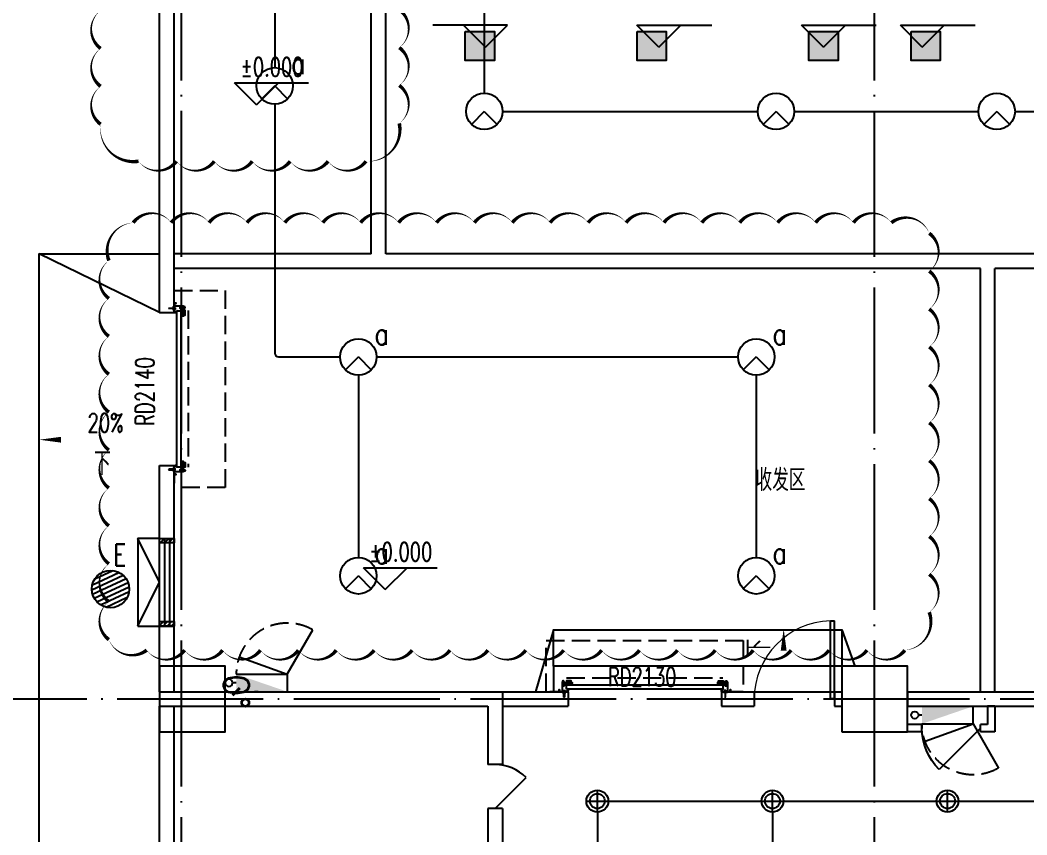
# Model space of a CAD drawing. Extents: x -621157 to 1764546, y -106808 to 741893.
# Drawn here: x 197788 to 211588, y 8138 to 19305 of the extents above; entities that cross this region are included whole.
import ezdxf
from ezdxf.enums import TextEntityAlignment as Align

# ---------------------------------------------------------------- set-up
doc = ezdxf.new("R2010")
doc.units = 0
doc.header["$LTSCALE"] = 1000
doc.header["$MEASUREMENT"] = 0
doc.linetypes.add('XREF-A-101-平面图_t3$0$DASH', pattern=[0.35, 0.25, -0.1])
doc.linetypes.add('XREF-A-101-平面图_t3$0$DOTE', pattern=[2.42, 2, -0.2, 0.02, -0.2])
for name, color, linetype in [('0-底图', 7, 'Continuous'), ('EQUIP-照明', 3, 'Continuous'), ('I-LIGHT', 3, 'Continuous'), ('SIG_TEXT', 2, 'Continuous'), ('WIRE-照明', 4, 'Continuous'), ('XREF-A-101-平面图_t3$0$A-COLUMN', 8, 'Continuous'), ('XREF-A-101-平面图_t3$0$A-DIM_ELEV', 8, 'Continuous'), ('XREF-A-101-平面图_t3$0$A-DIM_LEAD', 3, 'Continuous'), ('XREF-A-101-平面图_t3$0$A-DOTE', 8, 'Continuous'), ('XREF-A-101-平面图_t3$0$A-GROUND', 8, 'Continuous'), ('XREF-A-101-平面图_t3$0$A-LEAD-AROW', 8, 'Continuous'), ('XREF-A-101-平面图_t3$0$A-PUB_HATCH', 8, 'Continuous'), ('XREF-A-101-平面图_t3$0$A-ROOM-CH', 8, 'Continuous'), ('XREF-A-101-平面图_t3$0$A-WALL', 8, 'Continuous'), ('XREF-A-101-平面图_t3$0$A-WALL-FILL', 8, 'Continuous'), ('XREF-A-101-平面图_t3$0$A-WINDOW', 8, 'Continuous'), ('XREF-A-101-平面图_t3$0$A-开启符号', 8, 'Continuous'), ('XREF-A-101-平面图_t3$0$A-电动高窗', 161, 'Continuous'), ('XREF-A-101-平面图_t3$0$I-WALL-GYPSUM', 8, 'Continuous'), ('XREF-A-101-平面图_t3$0$M-HOLE', 8, 'Continuous'), ('XREF-A-101-平面图_t3$0$P-EQUIPMENT', 8, 'Continuous'), ('XREF-A-101-平面图_t3$0$win-kq', 8, 'Continuous'), ('XREF-A-101-平面图_t3$0$WINDOW_TEXT', 8, 'Continuous'), ('XREF-A-101-平面图_t3$0$水-尺寸', 8, 'Continuous'), ('设备-照明', 3, 'Continuous')]:
    doc.layers.add(name, color=color, linetype=linetype)
doc.layers.add('电-云线', color=6, linetype='Continuous', plot=False)
doc.styles.add('_TCH_LABEL', font='COMPLEX', dxfattribs={"bigfont": 'GBCBIG'})
doc.styles.add('DIM_FONT', font='ROMANS', dxfattribs={"width": 0.8, "bigfont": 'HZDXC'})
doc.styles.get("Standard").update_dxf_attribs({"font": 'romans.shx', "bigfont": 'HZDXC.SHX'})
doc.styles.add('XREF-A-101-平面图_t3$0$-HZDXCROMANS', font='ROMANS.shx', dxfattribs={"bigfont": 'HZDXC.shx'})
doc.styles.add('XREF-A-101-平面图_t3$0$_TCH_DIM', font='SIMPLEX', dxfattribs={"bigfont": 'GBCBIG'})
doc.styles.add('XREF-A-101-平面图_t3$0$A-STANDARD', font='SIMPLEX', dxfattribs={"bigfont": 'GBCBIG'})
doc.styles.add('XREF-A-101-平面图_t3$0$A-WIN-LABEL', font='SIMPLEX', dxfattribs={"bigfont": 'GBCBIG'})
doc.styles.add('XZC', font='SIMPLEX.SHX', dxfattribs={"width": 0.7, "bigfont": 'hztxt.shx'})
doc.linetypes.add('LED_LINE', pattern='A,12.7,-5.08,["LED",XZC,S=2.54,R=0,X=-2.54,Y=-1.27],-6.35', length=24.13)
doc.dimstyles.get("Standard").update_dxf_attribs({"dimscale": 100, "dimtxt": 3.5, "dimasz": 1, "dimexe": 2.5, "dimexo": 3, "dimgap": 1.5, "dimtad": 1, "dimdec": 0, "dimzin": 0, "dimdsep": 46, "dimtxsty": 'Standard', "dimblk": 'ARCHTICK', "dimcen": 0.09, "dimadec": 0, "dimazin": 0, "dimtfac": 1, "dimtdec": 0, "dimtix": 1, "dimtmove": 2, "dimatfit": 3, "dimfxl": 0, "dimtolj": 1, "dimtzin": 0, "dimarcsym": 0})

# ---------------------------------------------------------------- blocks, each defined once
blk = doc.blocks.new('XREF-A-101-平面图_t3$0$轴网')
at = {"layer": 'XREF-A-101-平面图_t3$0$A-DOTE', "linetype": 'XREF-A-101-平面图_t3$0$DOTE'}
for p, q in [((0, -3300), (0, 43300)), ((9500, -3300), (9500, 43300)), ((-3300, 10000), (69800, 10000))]:
    blk.add_line(p, q, dxfattribs=at)
blk = doc.blocks.new('XREF-A-101-平面图_t3$0$柱网1F')
at = {"layer": 'XREF-A-101-平面图_t3$0$A-COLUMN'}
for points in [[(-300, -30450), (600, -30450), (600, -29550), (-300, -29550)], [(9050, -30450), (9950, -30450), (9950, -29550), (9050, -29550)]]:
    blk.add_lwpolyline(points, close=True, dxfattribs=at)
blk = doc.blocks.new('XREF-A-101-平面图_t3$0$ROOM')
at = {"layer": 'XREF-A-101-平面图_t3$0$A-ROOM-CH', "style": 'XREF-A-101-平面图_t3$0$-HZDXCROMANS', "width": 0.6}
for tag, p in [('中文房间名称', (0, -1000)), ('英文房间名称', (0, -1500))]:
    blk.add_attdef(tag, text='', height=300, dxfattribs=at).set_placement(p, align=Align.CENTER)
blk = doc.blocks.new('XREF-A-101-平面图_t3$0$TYHGDGV(26)')
at = {"color": 0, "linetype": 'XREF-A-101-平面图_t3$0$DASH', "extrusion": (0, 0, -1)}
blk.add_line((82929, 11046), (85074, 11046), dxfattribs=at)
at = {"layer": 'XREF-A-101-平面图_t3$0$win-kq'}
for p, q in [((82897, 11318), (82894, 11314)), ((82897, 11318), (82901, 11314)), ((85106, 11318), (85102, 11314)), ((85106, 11318), (85109, 11314)), ((82898, 11127), (82927, 11127)), ((82898, 11111), (82927, 11111)), ((82927, 11140), (82991, 11140)), ((82927, 11130), (82991, 11130)), ((82927, 11107), (82991, 11107)), ((85076, 11140), (85012, 11140)), ((85076, 11130), (85012, 11130)), ((85076, 11107), (85012, 11107)), ((85105, 11127), (85076, 11127)), ((85105, 11111), (85076, 11111))]:
    blk.add_line(p, q, dxfattribs=at)
at = {"layer": 'XREF-A-101-平面图_t3$0$win-kq', "linetype": 'XREF-A-101-平面图_t3$0$DASH'}
blk.add_line((85052, 11238), (85292, 11238), dxfattribs=at)
blk.add_lwpolyline([(82952, 11238), (82652, 11238), (82652, 10538), (85352, 10538), (85352, 11238), (85052, 11238)], dxfattribs=at)
at = {"layer": 'XREF-A-101-平面图_t3$0$win-kq'}
for points in [[(82834, 11210), (82834, 11221, 1), (82827, 11221), (82827, 11210), (82827, 11232, -0.414214), (82832, 11238), (82946, 11238, -0.414214), (82952, 11232), (82952, 11214), (82952, 11221, 1), (82941, 11221), (82941, 11214)], [(85169, 11210), (85169, 11221, -1), (85177, 11221), (85177, 11210), (85177, 11232, 0.414214), (85171, 11238), (85057, 11238, 0.414214), (85052, 11232), (85052, 11214), (85052, 11221, -1), (85062, 11221), (85062, 11214)]]:
    blk.add_lwpolyline(points, format="xyb", dxfattribs=at)
for points in [[(82899, 11101), (82893, 11092), (82886, 11088), (82884, 11088), (82876, 11092), (82868, 11115), (82868, 11156), (82898, 11156), (82898, 11146), (82898, 11156), (82868, 11156), (82868, 11238)], [(82920, 11248), (82873, 11238)], [(82920, 11238), (82873, 11248)], [(82894, 11314), (82894, 11238), (82901, 11238), (82901, 11314)], [(82927, 11203), (82927, 11200), (82931, 11197), (82931, 11152), (82927, 11150), (82927, 11146), (85076, 11146), (85076, 11150), (85072, 11152), (85072, 11197), (85076, 11200), (85076, 11203), (82927, 11203)], [(82946, 11221), (82946, 11212), (82952, 11212), (82952, 11205), (82941, 11205), (82941, 11212), (82946, 11212), (82946, 11221)], [(85057, 11221), (85057, 11212), (85052, 11212), (85052, 11205), (85062, 11205), (85062, 11212), (85057, 11212), (85057, 11221)], [(85131, 11248), (85083, 11238)], [(85131, 11238), (85083, 11248)], [(85109, 11314), (85109, 11238), (85102, 11238), (85102, 11314)], [(85104, 11101), (85110, 11092), (85117, 11088), (85120, 11088), (85127, 11092), (85136, 11115), (85136, 11156), (85106, 11156), (85106, 11146), (85106, 11156), (85136, 11156), (85136, 11238)], [(82878, 11106), (82874, 11106), (82874, 11131), (82878, 11131)], [(82892, 11107), (82898, 11107), (82898, 11130), (82892, 11130)], [(82991, 11146), (82991, 11090), (82927, 11090), (82927, 11146)], [(82991, 11111), (83006, 11111), (83006, 11127), (82991, 11127)], [(85012, 11111), (84998, 11111), (84998, 11127), (85012, 11127)], [(85012, 11146), (85012, 11090), (85076, 11090), (85076, 11146)], [(85111, 11107), (85105, 11107), (85105, 11130), (85111, 11130)], [(85126, 11106), (85129, 11106), (85129, 11131), (85126, 11131)]]:
    blk.add_lwpolyline(points, dxfattribs=at)
for points in [[(82920, 11248), (82920, 11238), (82873, 11238), (82873, 11248)], [(82877, 11233), (82918, 11233), (82918, 11238), (82877, 11238)], [(82887, 11233), (82909, 11233), (82909, 11230), (82887, 11230)], [(82888, 11223), (82907, 11223), (82907, 11230), (82888, 11230)], [(85083, 11248), (85083, 11238), (85131, 11238), (85131, 11248)], [(85126, 11233), (85085, 11233), (85085, 11238), (85126, 11238)], [(85117, 11233), (85095, 11233), (85095, 11230), (85117, 11230)], [(85115, 11223), (85096, 11223), (85096, 11230), (85115, 11230)]]:
    blk.add_lwpolyline(points, close=True, dxfattribs=at)
for points in [[(82878, 11098), (82878, 11139, -1), (82892, 11139), (82892, 11098, -1)], [(85126, 11098), (85126, 11139, 1), (85111, 11139), (85111, 11098, 1)]]:
    blk.add_lwpolyline(points, format="xyb", close=True, dxfattribs=at)
blk = doc.blocks.new('_ArchTick')
at = {"color": 0, "linetype": 'ByBlock', "const_width": 0.4}
blk.add_lwpolyline([(-0.5, -0.5), (0.5, 0.5)], dxfattribs=at)
blk = doc.blocks.new('*D25423')
at = {"layer": 'Defpoints', "color": 0}
blk.add_point((0, 0), dxfattribs=at)
blk.add_point((0, 0), dxfattribs=at)
blk.add_point((0, 0), dxfattribs=at)
blk.add_point((0, 0), dxfattribs=at)
at = {"layer": 'XREF-A-101-平面图_t3$0$水-尺寸', "color": 0, "linetype": 'ByBlock', "lineweight": -2}
blk.add_line((0, 300), (0, 250), dxfattribs=at)
blk.add_line((0, 300), (0, 250), dxfattribs=at)
blk.add_arc((0, 0), 0, 180, 180, dxfattribs=at)
at = {"layer": 'XREF-A-101-平面图_t3$0$水-尺寸', "color": 0, "linetype": 'ByBlock', "lineweight": -2, "xscale": 100, "yscale": 100, "zscale": 100}
for rotation in [90, 90.00000000000001]:
    blk.add_blockref('_ArchTick', (0, 0), dxfattribs=dict(at, rotation=rotation))
at = {"layer": 'XREF-A-101-平面图_t3$0$水-尺寸', "color": 0, "insert": (0, 0), "char_height": 350, "attachment_point": 5}
blk.add_mtext('\\A1;0%%d', dxfattribs=at)
blk = doc.blocks.new('XREF-A-101-平面图_t3$0$G$C869EB286')
at = {"layer": 'XREF-A-101-平面图_t3$0$A-WINDOW'}
h = blk.add_hatch(dxfattribs=at)
h.set_pattern_fill('ANSI31', color=256, scale=25)
h.set_pattern_definition([(45, (-143.957, -89940), (-28.0633, 28.0633), [])])
h.paths.add_polyline_path([(0, 60), (200, 60), (200, 0), (0, 0)])
blk.add_lwpolyline([(0, 60), (200, 60), (200, 0), (0, 0)], close=True, dxfattribs=at)
blk = doc.blocks.new('XREF-A-101-平面图_t3$0$G$C9E80631F')
at = {"layer": 'XREF-A-101-平面图_t3$0$A-DIM_LEAD', "color": 7, "style": 'XREF-A-101-平面图_t3$0$_TCH_DIM', "width": 0.705882}
blk.add_text('E', height=298, dxfattribs=at).set_placement((177, -143))
blk = doc.blocks.new('XREF-A-101-平面图_t3$0$DOOR2DLIB$SYSLIB$00000107')
at = {"color": 0}
for p, q in [((0.45, 0.975), (0.5, 0.975)), ((0.45, 0), (0.45, 0.975)), ((0.5, 0), (0.5, 0.975)), ((0.5, 0), (0.45, 0))]:
    blk.add_line(p, q, dxfattribs=at)
at = {"color": 0, "lineweight": 13}
blk.add_arc((0.475, 0), 0.975, 91.4693, 180, dxfattribs=at)
blk = doc.blocks.new('XREF-A-101-平面图_t3$0$DOOR2DLIB$SYSLIB$00000101')
at = {"color": 0}
blk.add_line((0.5, 0), (-0.207, 0.707), dxfattribs=at)
blk.add_arc((0.5, 0), 1, 135, 180, dxfattribs=at)
blk = doc.blocks.new('XREF-A-101-平面图_t3$0$WINDOW2DLIB$SYSLIB$00000001')
at = {"color": 0}
for points in [[(-0.5, 0.5), (-0.5, -0.5)], [(-0.5, 0.5), (0.5, 0.5)], [(0.5, -0.5), (0.5, 0.5)], [(0.5, 0.167), (-0.5, 0.167)], [(0.5, -0.167), (-0.5, -0.167)], [(-0.5, -0.5), (0.5, -0.5)]]:
    blk.add_lwpolyline(points, dxfattribs=at)
blk = doc.blocks.new('筒灯')
at = {"color": 8}
for p, q in [((0, 150), (0, -150)), ((150, 0), (-150, 0))]:
    blk.add_line(p, q, dxfattribs=at)
blk.add_circle((0, 0), 150)
blk.add_circle((0, 0), 102, dxfattribs=at)
blk = doc.blocks.new('HC002569125682')
at = {"layer": 'EQUIP-照明', "color": 0}
for q in [(-1.77, -1.77), (1.77, -1.77)]:
    blk.add_line((0, 0), q, dxfattribs=at)
blk.add_circle((0, 0), 2.5, dxfattribs=at)
at = {"color": 0, "width": 0.7}
blk.add_attdef('PSFHATT', (2.52, -2.5), '', height=0.025, dxfattribs=at)
at = {"layer": 'EQUIP-照明', "color": 0, "style": '_TCH_LABEL', "flags": 9}
blk.add_attdef('A', (0, 0), '', height=0.0001, dxfattribs=at)
blk = doc.blocks.new('XREF-A-101-平面图_t3$0$单出口消火栓新')
for p, q in [((-240, 700), (-846.2, 1050)), ((-479.4, 42.2), (-240, 700)), ((-240, 0), (-240, 700)), ((-240, 700), (0, 700))]:
    blk.add_line(p, q)
at = {"color": 0, "linetype": 'XREF-A-101-平面图_t3$0$DASH'}
blk.add_arc((-240, 700), 700, 150, 270, dxfattribs=at)
blk.add_solid([(-240, 0), (0, 0), (0, 700)])
at = {"layer": 'XREF-A-101-平面图_t3$0$水-尺寸', "linetype": 'ByBlock'}
dim = blk.add_angular_dim_3p(base=(0, 0), center=(0, 0), p1=(0, 0), p2=(0, 0), dimstyle='Standard', dxfattribs=at)
dim.commit()
dim.dimension.update_dxf_attribs({"geometry": '*D25423', "text_midpoint": (0, 0)})
blk = doc.blocks.new('*U25256')
at = {"layer": 'XREF-A-101-平面图_t3$0$P-EQUIPMENT', "color": 10}
blk.add_line((0, 120), (50, 120), dxfattribs=at)
at = {"layer": 'XREF-A-101-平面图_t3$0$P-EQUIPMENT'}
blk.add_circle((100, 120), 50, dxfattribs=at)
at = {"layer": 'XREF-A-101-平面图_t3$0$P-EQUIPMENT', "xscale": -1, "rotation": 90}
blk.add_blockref('XREF-A-101-平面图_t3$0$单出口消火栓新', (0, 0), dxfattribs=at)
blk = doc.blocks.new('XREF-A-101-平面图_t3$0$G$C156FCA62')
at = {"layer": 'XREF-A-101-平面图_t3$0$P-EQUIPMENT', "xscale": -1}
blk.add_blockref('*U25256', (750, 10100), dxfattribs=at)
at = {"layer": 'XREF-A-101-平面图_t3$0$P-EQUIPMENT', "rotation": 180}
blk.add_blockref('*U25256', (10150, 9900), dxfattribs=at)
blk = doc.blocks.new('*U25374')
at = {"layer": 'XREF-A-101-平面图_t3$0$P-EQUIPMENT', "color": 10}
blk.add_line((0, 120), (50, 120), dxfattribs=at)
at = {"layer": 'XREF-A-101-平面图_t3$0$P-EQUIPMENT'}
blk.add_circle((100, 120), 50, dxfattribs=at)
at = {"layer": 'XREF-A-101-平面图_t3$0$P-EQUIPMENT', "xscale": -1, "rotation": 90}
blk.add_blockref('XREF-A-101-平面图_t3$0$单出口消火栓新', (0, 0), dxfattribs=at)
blk = doc.blocks.new('XREF-A-101-平面图_t3$0$G$C646F86AA')
at = {"layer": 'XREF-A-101-平面图_t3$0$P-EQUIPMENT', "xscale": -1}
blk.add_blockref('*U25374', (750, 10100), dxfattribs=at)
at = {"layer": 'XREF-A-101-平面图_t3$0$P-EQUIPMENT', "rotation": 180}
blk.add_blockref('*U25374', (10150, 9900), dxfattribs=at)
blk = doc.blocks.new('XREF-A-101-平面图_t3')
at = {"layer": 'XREF-A-101-平面图_t3$0$A-PUB_HATCH'}
h = blk.add_hatch(dxfattribs=at)
h.set_pattern_fill('DOTS', color=256, scale=30)
h.set_pattern_definition([(0, (0, 0), (23.8125, 47.625), [0, -47.625])])
h.paths.add_polyline_path([(212275, 25020), (212675, 25020), (212675, 24620), (212275, 24620)])
h.paths.add_polyline_path([(208600, 25020), (209000, 25020), (209000, 24620), (208600, 24620)])
h.paths.add_polyline_path([(210000, 25020), (210400, 25020), (210400, 24620), (210000, 24620)])
h.paths.add_polyline_path([(212275, 19150), (212675, 19150), (212675, 18750), (212275, 18750)])
h.paths.add_polyline_path([(206245, 25020), (206645, 25020), (206645, 24620), (206245, 24620)])
h.paths.add_polyline_path([(210000, 19150), (210400, 19150), (210400, 18750), (210000, 18750)])
h.paths.add_polyline_path([(208600, 19150), (209000, 19150), (209000, 18750), (208600, 18750)])
h.paths.add_polyline_path([(203890, 25020), (204290, 25020), (204290, 24620), (203890, 24620)])
h.paths.add_polyline_path([(206245, 20200), (206645, 20200), (206645, 19800), (206245, 19800)])
h.paths.add_polyline_path([(206245, 19150), (206645, 19150), (206645, 18750), (206245, 18750)])
h.paths.add_polyline_path([(203890, 19150), (204290, 19150), (204290, 18750), (203890, 18750)])
h.paths.add_polyline_path([(207050, 21230), (207550, 21230), (207550, 20730), (207050, 20730)])
h.paths.add_polyline_path([(205350, 21230), (205850, 21230), (205850, 20730), (205350, 20730)])
h.paths.add_polyline_path([(205350, 22930), (205850, 22930), (205850, 22430), (205350, 22430)])
h.paths.add_polyline_path([(207050, 22930), (207550, 22930), (207550, 22430), (207050, 22430)])
at = {"layer": 'XREF-A-101-平面图_t3$0$A-电动高窗'}
h = blk.add_hatch(dxfattribs=at)
h.set_pattern_fill('ANSI31', color=256, scale=37.5, angle=340, style=0)
h.set_pattern_definition([(25, (214663.83, 973054.445), (-25.1589934, 53.9536354), [])])
edge = h.paths.add_edge_path()
edge.add_arc((199027, 11507), 256, -340, 20, ccw=False)
at = {"layer": 'XREF-A-101-平面图_t3$0$A-DIM_ELEV'}
for p, q in [((204467, 19235), (203443, 19235)), ((204167, 18935), (203867, 19235)), ((204167, 18935), (204467, 19235)), ((206543, 18935), (206243, 19235)), ((206243, 19235), (207267, 19235)), ((206543, 18935), (206843, 19235)), ((208800, 18935), (208500, 19235)), ((208500, 19235), (209524, 19235)), ((208800, 18935), (209100, 19235)), ((210154, 18935), (209854, 19235)), ((209854, 19235), (210879, 19235)), ((210154, 18935), (210454, 19235)), ((201028, 18146), (200728, 18446)), ((200728, 18446), (201741, 18446)), ((201028, 18146), (201328, 18446)), ((202793, 11499), (202493, 11799)), ((202493, 11799), (203506, 11799)), ((202793, 11499), (203093, 11799))]:
    blk.add_line(p, q, dxfattribs=at)
at = {"layer": 'XREF-A-101-平面图_t3$0$A-GROUND'}
for points in [[(199700, 3100), (198050, 3100), (198050, 16100), (199700, 16100)], [(199700, 15300), (198050, 16100)], [(205100, 10950), (204850, 10100)], [(205100, 10450), (205100, 10950), (209050, 10950), (209050, 10450)], [(209050, 10950), (209229, 10450)], [(209050, 10450), (205300, 10450), (205100, 10450), (205100, 10100)]]:
    blk.add_lwpolyline(points, dxfattribs=at)
at = {"layer": 'XREF-A-101-平面图_t3$0$A-LEAD-AROW'}
for points in [[(199700, 13554, 0, 0, 0), (198050, 13554, 0, 80, 0), (198350, 13554, 0, 0, 0)], [(208254, 10464, 0, 0, 0), (208254, 10964, 0, 80, 0), (208254, 10664, 0, 0, 0)]]:
    blk.add_lwpolyline(points, format="xyseb", dxfattribs=at)
at = {"layer": 'XREF-A-101-平面图_t3$0$A-WALL'}
for p, q in [((202600, 16100), (202600, 25600)), ((202800, 16100), (202800, 25600)), ((202600, 16100), (199900, 16100)), ((199900, 15900), (199900, 16100)), ((211050, 16100), (202800, 16100)), ((215550, 16100), (211050, 16100)), ((202700, 15900), (199900, 15900)), ((210950, 15900), (202700, 15900)), ((210950, 10100), (210950, 15900)), ((211150, 10100), (211150, 15900)), ((215550, 15900), (211150, 15900)), ((199700, 10100), (204400, 10100)), ((199700, 10100), (199700, 9900)), ((204400, 10100), (205300, 10100)), ((204400, 10100), (204400, 9900)), ((204400, 10100), (204400, 9100)), ((207400, 10100), (207850, 10100)), ((208950, 10100), (209050, 10100)), ((209050, 10100), (209050, 9900)), ((209950, 10100), (218550, 10100)), ((209950, 10100), (209950, 9900)), ((210950, 10100), (211150, 10100)), ((199700, 9900), (204200, 9900)), ((204200, 9900), (204200, 9100)), ((204400, 9900), (205300, 9900)), ((207400, 9900), (207850, 9900)), ((208950, 9900), (209050, 9900)), ((209950, 9900), (218550, 9900)), ((204200, 8500), (204200, 7700)), ((204400, 8500), (204400, 7700))]:
    blk.add_line(p, q, dxfattribs=at)
for points in [[(205300, 10100), (205300, 9900)], [(207400, 10100), (207400, 9900)], [(207850, 10100), (207850, 9900)], [(208950, 10100), (208950, 9900)], [(204400, 9100), (204200, 9100)], [(204400, 8500), (204200, 8500)]]:
    blk.add_lwpolyline(points, dxfattribs=at)
at = {"layer": 'XREF-A-101-平面图_t3$0$A-WALL-FILL', "color": 171}
for p, q in [((199700, 15300), (199700, 21000)), ((199900, 15300), (199900, 21000)), ((199700, 12200), (199700, 13200)), ((199900, 12200), (199900, 13200)), ((199700, 10100), (199700, 11000)), ((199900, 10100), (199900, 11000)), ((199700, 7600), (199700, 9900)), ((199900, 7700), (199900, 9900))]:
    blk.add_line(p, q, dxfattribs=at)
for points in [[(199700, 15300), (199900, 15300)], [(199700, 13200), (199900, 13200)], [(199700, 12200), (199900, 12200)], [(199700, 11000), (199900, 11000)]]:
    blk.add_lwpolyline(points, dxfattribs=at)
at = {"layer": 'XREF-A-101-平面图_t3$0$A-WINDOW'}
for p, q in [((199700, 15300), (199900, 15300)), ((199700, 13200), (199900, 13200)), ((205300, 10100), (205300, 9900)), ((207400, 10100), (207400, 9900)), ((207850, 10100), (208950, 10100))]:
    blk.add_line(p, q, dxfattribs=at)
at = {"layer": 'XREF-A-101-平面图_t3$0$A-开启符号', "linetype": 'Continuous'}
blk.add_lwpolyline([(199400, 11000), (199700, 11000), (199700, 12200), (199400, 12200)], close=True, dxfattribs=at)
blk.add_lwpolyline([(199400, 11000), (199700, 11600), (199400, 12200)], dxfattribs=at)
at = {"layer": 'XREF-A-101-平面图_t3$0$A-电动高窗'}
blk.add_circle((199027, 11507), 256, dxfattribs=at)
at = {"layer": 'XREF-A-101-平面图_t3$0$I-WALL-GYPSUM'}
for p, q in [((211050, 9900), (211050, 9650)), ((211150, 9900), (211050, 9900)), ((211150, 9900), (211150, 9550)), ((210150, 9650), (209950, 9650)), ((209950, 9550), (209950, 9650)), ((210150, 9550), (209950, 9550)), ((211050, 9650), (210950, 9650)), ((211150, 9550), (210950, 9550))]:
    blk.add_line(p, q, dxfattribs=at)
for points in [[(210150, 9550), (210150, 9650)], [(210950, 9550), (210950, 9650)]]:
    blk.add_lwpolyline(points, dxfattribs=at)
at = {"layer": 'XREF-A-101-平面图_t3$0$M-HOLE'}
for points in [[(203890, 19150), (204290, 19150), (204290, 18750), (203890, 18750)], [(206245, 19150), (206645, 19150), (206645, 18750), (206245, 18750)], [(208600, 19150), (209000, 19150), (209000, 18750), (208600, 18750)], [(210000, 19150), (210400, 19150), (210400, 18750), (210000, 18750)]]:
    blk.add_lwpolyline(points, close=True, dxfattribs=at)
for name, p in [('XREF-A-101-平面图_t3$0$G$C156FCA62', (200000, 0)), ('XREF-A-101-平面图_t3$0$G$C646F86AA', (200000, 0)), ('XREF-A-101-平面图_t3$0$G$C646F86AA', (200000, 0)), ('XREF-A-101-平面图_t3$0$G$C9E80631F', (198891, 11969))]:
    blk.add_blockref(name, p)
at = {"layer": 'XREF-A-101-平面图_t3$0$A-COLUMN'}
blk.add_blockref('XREF-A-101-平面图_t3$0$柱网1F', (200000, 40000), dxfattribs=at)
at = {"layer": 'XREF-A-101-平面图_t3$0$A-DOTE'}
blk.add_blockref('XREF-A-101-平面图_t3$0$轴网', (200000, 0), dxfattribs=at)
at = {"layer": 'XREF-A-101-平面图_t3$0$A-ROOM-CH'}
ref = blk.add_blockref('XREF-A-101-平面图_t3$0$ROOM', (208211, 13852), dxfattribs=at)
ref.add_attrib('中文房间名称', '收发区', dxfattribs={"height": 300, "style": 'XREF-A-101-平面图_t3$0$-HZDXCROMANS', "width": 0.8}).set_placement((208211, 12852), align=Align.CENTER)
at = {"layer": 'XREF-A-101-平面图_t3$0$A-WINDOW', "xscale": -1}
for p, rotation in [((211138, 98252), 89.99999999999952), ((122348, 21338), 180.0000007843367)]:
    blk.add_blockref('XREF-A-101-平面图_t3$0$TYHGDGV(26)', p, dxfattribs=dict(at, rotation=rotation))
at = {"layer": 'XREF-A-101-平面图_t3$0$A-WINDOW'}
for p in [(199700, 12140), (199700, 11000)]:
    blk.add_blockref('XREF-A-101-平面图_t3$0$G$C869EB286', p, dxfattribs=at)
for name, p, xscale, yscale, zscale, rotation in [('XREF-A-101-平面图_t3$0$WINDOW2DLIB$SYSLIB$00000001', (199800, 11600), 1200.00000000002, -200, 1200.00000000002, 90), ('XREF-A-101-平面图_t3$0$DOOR2DLIB$SYSLIB$00000101', (210550, 9600), -800, 800, -800, 180), ('XREF-A-101-平面图_t3$0$DOOR2DLIB$SYSLIB$00000101', (204300, 8800), 600, 600, 600, 270.0000000000008)]:
    blk.add_blockref(name, p, dxfattribs=dict(at, xscale=xscale, yscale=yscale, zscale=zscale, rotation=rotation))
at = {"layer": 'XREF-A-101-平面图_t3$0$A-WINDOW', "xscale": 1100, "yscale": 1100, "zscale": 1100}
blk.add_blockref('XREF-A-101-平面图_t3$0$DOOR2DLIB$SYSLIB$00000107', (208400, 10000), dxfattribs=at)
at = {"layer": 'XREF-A-101-平面图_t3$0$A-DIM_ELEV', "color": 7, "style": 'XREF-A-101-平面图_t3$0$A-STANDARD', "width": 0.705882}
for p in [(200808, 18536), (202573, 11889)]:
    blk.add_text('%%P0.000', height=255, dxfattribs=at).set_placement(p)
at = {"layer": 'XREF-A-101-平面图_t3$0$A-LEAD-AROW', "color": 7, "style": 'XREF-A-101-平面图_t3$0$A-STANDARD', "width": 0.705882}
blk.add_text('20%', height=255, dxfattribs=at).set_placement((198713, 13659))
at = {"layer": 'XREF-A-101-平面图_t3$0$A-LEAD-AROW', "color": 7, "style": 'XREF-A-101-平面图_t3$0$A-STANDARD'}
blk.add_text('下', height=320, dxfattribs=at).set_placement((198800, 13071))
blk.add_text('下', height=320, rotation=90, dxfattribs=at).set_placement((208070, 10597))
at = {"layer": 'XREF-A-101-平面图_t3$0$WINDOW_TEXT', "style": 'XREF-A-101-平面图_t3$0$A-WIN-LABEL', "width": 0.705882}
blk.add_text('RD2140', height=255, rotation=90, dxfattribs=at).set_placement((199625, 13744))
blk.add_text('RD2130', height=255, dxfattribs=at).set_placement((205844, 10175))

msp = doc.modelspace()

# ---------------------------------------------------------------- block references
at = {"layer": '0-底图'}
msp.add_blockref('XREF-A-101-平面图_t3', (0, 0), dxfattribs=at)

# ---------------------------------------------------------------- next in the draw order: linework, layer by layer
at = {"layer": 'WIRE-照明'}
for points in [[(201278, 24654), (201278, 18654)], [(204150, 21404), (204150, 18304)], [(204400, 18054), (207900, 18054)], [(208400, 18054), (210925, 18054)], [(211425, 18054), (214925, 18054)], [(202674, 14689), (207628, 14689)], [(202424, 14439), (202424, 11939)], [(207878, 14439), (207878, 11939)], [(205850, 8600), (207950, 8600)], [(208250, 8600), (210350, 8600)], [(210650, 8600), (212750, 8600)], [(205700, 8450), (205700, 6800)], [(208100, 8450), (208100, 6800)]]:
    msp.add_lwpolyline(points, dxfattribs=at)
msp.add_lwpolyline([(201278, 18154), (201278, 14739, 0.414214), (201328, 14689), (202174, 14689)], format="xyb", dxfattribs=at)
at = {"layer": '电-云线'}
msp.add_lwpolyline([(198891, 19437, 0, 50, 0.498582), (198891, 18917, 0, 50, 0.498582), (198891, 18398, 0, 50, 0.498582), (198891, 17878, 0, 50, 0.498582), (199411, 17371, 0, 50, 0.498582), (199931, 17371, 0, 50, 0.498582), (200450, 17371, 0, 50, 0.498582), (200970, 17371, 0, 50, 0.498582), (201489, 17371, 0, 50, 0.498582), (202009, 17371, 0, 50, 0.498582), (202529, 17371, 0, 50, 0.498582), (202985, 17890, 0, 50, 0.498582), (202985, 18410, 0, 50, 0.498582), (202985, 18929, 0, 50, 0.498582), (202985, 19449, 0, 50, 0.498582)], format="xyseb", dxfattribs=at)
msp.add_lwpolyline([(199523, 10669, 0, 50, 0.498582), (200043, 10669, 0, 50, 0.498582), (200563, 10669, 0, 50, 0.498582), (201082, 10669, 0, 50, 0.498582), (201602, 10669, 0, 50, 0.498582), (202121, 10669, 0, 50, 0.498582), (202641, 10669, 0, 50, 0.498582), (203161, 10669, 0, 50, 0.498582), (203680, 10669, 0, 50, 0.498582), (204200, 10669, 0, 50, 0.498582), (204719, 10669, 0, 50, 0.498582), (205239, 10669, 0, 50, 0.498582), (205759, 10669, 0, 50, 0.498582), (206278, 10669, 0, 50, 0.498582), (206798, 10669, 0, 50, 0.498582), (207317, 10669, 0, 50, 0.498582), (207837, 10669, 0, 50, 0.498582), (208356, 10669, 0, 50, 0.498582), (208876, 10669, 0, 50, 0.498582), (209396, 10669, 0, 50, 0.498582), (209915, 10669, 0, 50, 0.498582), (210249, 11189, 0, 50, 0.498582), (210249, 11708, 0, 50, 0.498582), (210249, 12228, 0, 50, 0.498582), (210249, 12747, 0, 50, 0.498582), (210249, 13267, 0, 50, 0.498582), (210249, 13787, 0, 50, 0.498582), (210249, 14306, 0, 50, 0.498582), (210249, 14826, 0, 50, 0.498582), (210249, 15345, 0, 50, 0.498582), (210249, 15865, 0, 50, 0.498582), (210249, 16384, 0, 50, 0.498582), (209730, 16529, 0, 50, 0.498582), (209210, 16529, 0, 50, 0.498582), (208691, 16529, 0, 50, 0.498582), (208171, 16529, 0, 50, 0.498582), (207651, 16529, 0, 50, 0.498582), (207132, 16529, 0, 50, 0.498582), (206612, 16529, 0, 50, 0.498582), (206093, 16529, 0, 50, 0.498582), (205573, 16529, 0, 50, 0.498582), (205053, 16529, 0, 50, 0.498582), (204534, 16529, 0, 50, 0.498582), (204014, 16529, 0, 50, 0.498582), (203495, 16529, 0, 50, 0.498582), (202975, 16529, 0, 50, 0.498582), (202455, 16529, 0, 50, 0.498582), (201936, 16529, 0, 50, 0.498582), (201416, 16529, 0, 50, 0.498582), (200897, 16529, 0, 50, 0.498582), (200377, 16529, 0, 50, 0.498582), (199858, 16529, 0, 50, 0.498582), (199338, 16529, 0, 50, 0.498582), (199004, 16010, 0, 50, 0.498582), (199004, 15490, 0, 50, 0.498582), (199004, 14971, 0, 50, 0.498582), (199004, 14451, 0, 50, 0.498582), (199004, 13931, 0, 50, 0.498582), (199004, 13412, 0, 50, 0.498582), (199004, 12892, 0, 50, 0.498582), (199004, 12373, 0, 50, 0.498582), (199004, 11853, 0, 50, 0.498582), (199004, 11334, 0, 50, 0.498582), (199004, 10814, 0, 50, 0.498582)], format="xyseb", close=True, dxfattribs=at)

# ---------------------------------------------------------------- next in the draw order: block references
at = {"layer": 'I-LIGHT', "linetype": 'LED_LINE', "ltscale": 0.5, "rotation": 180}
for p in [(205700, 8600), (208100, 8600), (210500, 8600)]:
    msp.add_blockref('筒灯', p, dxfattribs=at)
at = {"layer": '设备-照明', "xscale": 100, "yscale": 100, "zscale": 100}
for p in [(201278, 18404), (204150, 18054), (208150, 18054), (211175, 18054), (202424, 14689), (207878, 14689), (202424, 11689), (207878, 11689)]:
    msp.add_blockref('HC002569125682', p, dxfattribs=at)

# ---------------------------------------------------------------- next in the draw order: texts
at = {"layer": 'SIG_TEXT', "style": 'DIM_FONT', "width": 0.8}
for p in [(201505, 18565, -672), (202647, 14854, -672), (208101, 14854, -672), (202647, 11854, -672), (208101, 11854, -672)]:
    msp.add_text('a', height=300, dxfattribs=at).set_placement(p)

doc.saveas('drawing.dxf')
